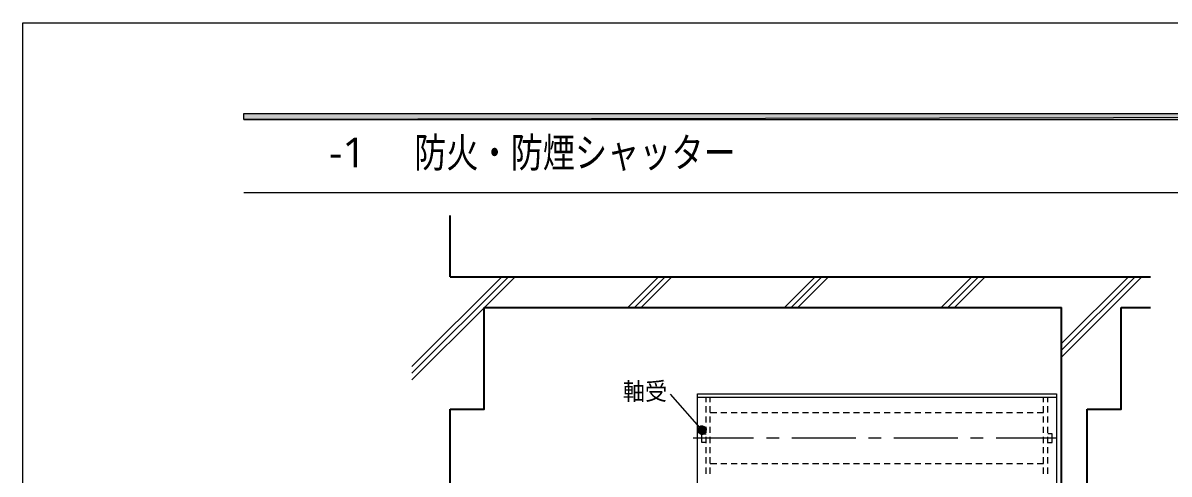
# Model space of a CAD drawing. Header units: millimetres. Extents: x 0 to 420, y 0 to 297.
# Drawn here: x 0.2 to 134.9, y 243.9 to 297 of the extents above; entities that cross this region are included whole.
import ezdxf
from ezdxf.enums import TextEntityAlignment as Align

# ---------------------------------------------------------------- set-up
doc = ezdxf.new("R2010")
doc.units = ezdxf.units.MM
doc.styles.add('kst32b', font='NotoSansJP-Variable.ttf')

msp = doc.modelspace()

# ---------------------------------------------------------------- hatches: boundary and pattern name
h = msp.add_hatch(color=7)
h.paths.add_polyline_path([(394.17, 285.62), (394.17, 286.32), (26.18, 285.62), (394.17, 285.62)])
h.paths.add_polyline_path([(394.17, 286.32), (26.18, 285.62), (26.18, 286.32), (394.17, 286.32)])
h = msp.add_hatch(color=7)
h.paths.add_polyline_path([(79.69, 249.43), (79.59, 249.26), (80.03, 249.05), (79.69, 249.43)])
h.paths.add_polyline_path([(79.59, 249.26), (80.03, 249.05), (79.52, 249.07), (79.59, 249.26)])
h.paths.add_polyline_path([(80.03, 249.05), (79.52, 249.07), (79.54, 248.88), (80.03, 249.05)])
msp.add_hatch(color=7).paths.add_polyline_path([(79.86, 249.51), (79.69, 249.43), (80.03, 249.05), (79.86, 249.51)])
h = msp.add_hatch(color=7)
h.paths.add_polyline_path([(80.39, 249.39), (80.24, 249.49), (80.03, 249.05), (80.39, 249.39)])
h.paths.add_polyline_path([(80.24, 249.49), (80.03, 249.05), (80.05, 249.55), (80.24, 249.49)])
h.paths.add_polyline_path([(80.03, 249.05), (80.05, 249.55), (79.86, 249.51), (80.03, 249.05)])
h = msp.add_hatch(color=7)
h.paths.add_polyline_path([(80.48, 248.84), (80.52, 249.03), (80.03, 249.05), (80.48, 248.84)])
h.paths.add_polyline_path([(80.52, 249.03), (80.03, 249.05), (80.5, 249.22), (80.52, 249.03)])
h.paths.add_polyline_path([(80.03, 249.05), (80.5, 249.22), (80.39, 249.39), (80.03, 249.05)])
h = msp.add_hatch(color=7)
h.paths.add_polyline_path([(79.54, 248.88), (79.65, 248.71), (80.03, 249.05), (79.54, 248.88)])
h.paths.add_polyline_path([(79.65, 248.71), (80.03, 249.05), (79.8, 248.6), (79.65, 248.71)])
h.paths.add_polyline_path([(80.03, 249.05), (79.8, 248.6), (79.99, 248.54), (80.03, 249.05)])
h = msp.add_hatch(color=7)
h.paths.add_polyline_path([(79.99, 248.54), (80.18, 248.58), (80.03, 249.05), (79.99, 248.54)])
h.paths.add_polyline_path([(80.18, 248.58), (80.03, 249.05), (80.35, 248.67), (80.18, 248.58)])
h.paths.add_polyline_path([(80.03, 249.05), (80.35, 248.67), (80.48, 248.84), (80.03, 249.05)])

# ---------------------------------------------------------------- linework, layer by layer
at = {"lineweight": 13}
msp.add_lwpolyline([(0.19, 0), (0.19, 296.97), (420.16, 296.97), (420.16, 0)], close=True, dxfattribs=at)
at = {"lineweight": 0}
for points in [[(394.17, 285.62), (394.17, 286.32), (26.18, 285.62)], [(394.17, 286.32), (26.18, 285.62), (26.18, 286.32)], [(79.69, 249.43), (79.59, 249.26), (80.03, 249.05)], [(79.86, 249.51), (79.69, 249.43), (80.03, 249.05)], [(80.03, 249.05), (80.05, 249.55), (79.86, 249.51)], [(80.24, 249.49), (80.03, 249.05), (80.05, 249.55)], [(80.39, 249.39), (80.24, 249.49), (80.03, 249.05)], [(80.03, 249.05), (80.5, 249.22), (80.39, 249.39)], [(79.59, 249.26), (80.03, 249.05), (79.52, 249.07)], [(80.03, 249.05), (79.52, 249.07), (79.54, 248.88)], [(79.54, 248.88), (79.65, 248.71), (80.03, 249.05)], [(79.65, 248.71), (80.03, 249.05), (79.8, 248.6)], [(80.03, 249.05), (79.8, 248.6), (79.99, 248.54)], [(79.99, 248.54), (80.18, 248.58), (80.03, 249.05)], [(80.52, 249.03), (80.03, 249.05), (80.5, 249.22)], [(80.18, 248.58), (80.03, 249.05), (80.35, 248.67)], [(80.03, 249.05), (80.35, 248.67), (80.48, 248.84)], [(80.48, 248.84), (80.52, 249.03), (80.03, 249.05)]]:
    msp.add_lwpolyline(points, close=True, dxfattribs=at)
at = {"lineweight": 13}
for points in [[(394.17, 276.99), (26.18, 276.99)], [(45.93, 256.54), (56.49, 267.1)], [(45.93, 255.76), (57.28, 267.1)], [(54.46, 263.48), (58.06, 267.1)], [(71.31, 263.48), (74.91, 267.1)], [(72.09, 263.48), (75.69, 267.1)], [(72.88, 263.48), (76.48, 267.1)], [(89.73, 263.48), (93.32, 267.1)], [(90.51, 263.48), (94.11, 267.1)], [(91.29, 263.48), (94.89, 267.1)], [(108.14, 263.48), (111.74, 267.1)], [(108.92, 263.48), (112.52, 267.1)], [(109.71, 263.48), (113.31, 267.1)], [(122.28, 257.64), (131.74, 267.1)], [(122.28, 259.23), (130.15, 267.1)], [(122.28, 258.44), (130.94, 267.1)], [(45.93, 254.95), (54.4, 263.42)], [(80.03, 249.05), (76.31, 253.26)], [(79.48, 253.3), (121.69, 253.3)], [(79.48, 239.5), (79.48, 253.3)], [(121.69, 252.9), (79.48, 252.9)], [(80.5, 252.33), (80.5, 252.9)], [(80.98, 252.33), (80.98, 252.9)], [(120.18, 252.33), (120.18, 252.9)], [(120.69, 252.33), (120.69, 252.9)], [(121.69, 253.3), (121.69, 239.5)], [(80.5, 251.14), (80.5, 251.86)], [(80.5, 249.94), (80.5, 250.66)], [(80.98, 251.14), (80.98, 251.86)], [(81.75, 251.1), (80.98, 251.1)], [(80.98, 249.94), (80.98, 250.66)], [(82.95, 251.1), (82.23, 251.1)], [(84.16, 251.1), (83.44, 251.1)], [(85.34, 251.1), (84.62, 251.1)], [(86.55, 251.1), (85.83, 251.1)], [(87.76, 251.1), (87.04, 251.1)], [(88.94, 251.1), (88.22, 251.1)], [(90.15, 251.1), (89.43, 251.1)], [(91.36, 251.1), (90.64, 251.1)], [(92.54, 251.1), (91.82, 251.1)], [(93.75, 251.1), (93.03, 251.1)], [(94.95, 251.1), (94.23, 251.1)], [(96.14, 251.1), (95.42, 251.1)], [(97.35, 251.1), (96.63, 251.1)], [(98.55, 251.1), (97.83, 251.1)], [(99.76, 251.1), (99.02, 251.1)], [(100.94, 251.1), (100.22, 251.1)], [(102.15, 251.1), (101.43, 251.1)], [(103.36, 251.1), (102.64, 251.1)], [(104.54, 251.1), (103.82, 251.1)], [(105.75, 251.1), (105.03, 251.1)], [(106.96, 251.1), (106.24, 251.1)], [(108.14, 251.1), (107.42, 251.1)], [(109.35, 251.1), (108.63, 251.1)], [(110.55, 251.1), (109.83, 251.1)], [(111.74, 251.1), (111.02, 251.1)], [(112.95, 251.1), (112.23, 251.1)], [(114.15, 251.1), (113.43, 251.1)], [(115.36, 251.1), (114.62, 251.1)], [(116.54, 251.1), (115.82, 251.1)], [(117.75, 251.1), (117.03, 251.1)], [(118.96, 251.1), (118.24, 251.1)], [(120.18, 251.1), (119.42, 251.1)], [(120.18, 251.14), (120.18, 251.86)], [(120.18, 249.94), (120.18, 250.66)], [(120.69, 251.14), (120.69, 251.86)], [(120.69, 249.94), (120.69, 250.66)], [(80.5, 248.73), (80.5, 249.45)], [(80.98, 248.73), (80.98, 249.45)], [(120.18, 248.73), (120.18, 249.45)], [(120.69, 248.73), (120.69, 249.45)], [(86.08, 248.09), (78.99, 248.09)], [(80.5, 247.59), (79.99, 247.59), (79.99, 248.6), (80.5, 248.6)], [(80.5, 247.52), (80.5, 248.26)], [(80.98, 247.52), (80.98, 248.26)], [(89.09, 248.09), (87.59, 248.09)], [(98.09, 248.09), (90.59, 248.09)], [(101.09, 248.09), (99.59, 248.09)], [(110.09, 248.09), (102.59, 248.09)], [(113.09, 248.09), (111.59, 248.09)], [(121.69, 248.09), (114.6, 248.09)], [(120.18, 247.52), (120.18, 248.26)], [(120.69, 247.59), (121.18, 247.59), (121.18, 248.6), (120.69, 248.6)], [(120.69, 247.52), (120.69, 248.26)], [(80.5, 246.34), (80.5, 247.06)], [(80.98, 246.34), (80.98, 247.06)], [(120.18, 246.34), (120.18, 247.06)], [(120.69, 246.34), (120.69, 247.06)], [(80.5, 245.13), (80.5, 245.85)], [(80.98, 245.13), (80.98, 245.85)], [(120.18, 245.13), (120.18, 245.85)], [(120.69, 245.13), (120.69, 245.85)], [(80.5, 243.92), (80.5, 244.64)], [(81.75, 245.09), (80.98, 245.09)], [(80.98, 243.92), (80.98, 244.64)], [(82.95, 245.09), (82.23, 245.09)], [(84.16, 245.09), (83.44, 245.09)], [(85.34, 245.09), (84.62, 245.09)], [(86.55, 245.09), (85.83, 245.09)], [(87.76, 245.09), (87.04, 245.09)], [(88.94, 245.09), (88.22, 245.09)], [(90.15, 245.09), (89.43, 245.09)], [(91.36, 245.09), (90.64, 245.09)], [(92.54, 245.09), (91.82, 245.09)], [(93.75, 245.09), (93.03, 245.09)], [(94.95, 245.09), (94.23, 245.09)], [(96.14, 245.09), (95.42, 245.09)], [(97.35, 245.09), (96.63, 245.09)], [(98.55, 245.09), (97.83, 245.09)], [(99.76, 245.09), (99.02, 245.09)], [(100.94, 245.09), (100.22, 245.09)], [(102.15, 245.09), (101.43, 245.09)], [(103.36, 245.09), (102.64, 245.09)], [(104.54, 245.09), (103.82, 245.09)], [(105.75, 245.09), (105.03, 245.09)], [(106.96, 245.09), (106.24, 245.09)], [(108.14, 245.09), (107.42, 245.09)], [(109.35, 245.09), (108.63, 245.09)], [(110.55, 245.09), (109.83, 245.09)], [(111.74, 245.09), (111.02, 245.09)], [(112.95, 245.09), (112.23, 245.09)], [(114.15, 245.09), (113.43, 245.09)], [(115.36, 245.09), (114.62, 245.09)], [(116.54, 245.09), (115.82, 245.09)], [(117.75, 245.09), (117.03, 245.09)], [(118.96, 245.09), (118.24, 245.09)], [(120.18, 245.09), (119.42, 245.09)], [(120.18, 243.92), (120.18, 244.64)], [(120.69, 243.92), (120.69, 244.64)]]:
    msp.add_lwpolyline(points, dxfattribs=at)
at = {"lineweight": 25}
for points in [[(50.4, 267.1), (50.4, 274.3)], [(50.4, 267.1), (132.76, 267.1)], [(50.4, 251.5), (54.4, 251.5), (54.4, 263.48)], [(54.4, 263.48), (122.28, 263.48)], [(122.28, 174.69), (122.28, 263.48)], [(125.29, 251.5), (129.29, 251.5), (129.29, 263.48)], [(129.29, 263.48), (132.76, 263.48)], [(50.4, 174.69), (50.4, 251.5)], [(125.29, 174.69), (125.29, 251.5)]]:
    msp.add_lwpolyline(points, dxfattribs=at)

# ---------------------------------------------------------------- texts
at = {"style": 'kst32b'}
for s, height, p, p2 in [('-1', 3.491, (36.17, 279.97), (40.54, 279.97)), ('防火・防煙シャッター', 3.491, (46.19, 279.97), (83.99, 279.97)), ('軸受', 2.079, (70.72, 252.58), (75.92, 252.58))]:
    msp.add_text(s, height=height, dxfattribs=at).set_placement(p, p2, align=Align.FIT)

doc.saveas('drawing.dxf')
